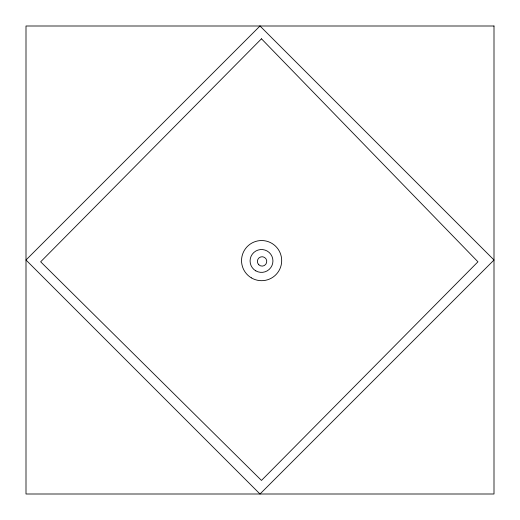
<?xml version="1.0" encoding="UTF-8"?>
<svg xmlns="http://www.w3.org/2000/svg" width="520" height="520" viewBox="0 0 520 520"><rect width="100%" height="100%" fill="white"/><g stroke="black" fill="none" stroke-linecap="round" stroke-linejoin="round"><path stroke-width="0.78" d="M261.469 38.798L40.664 261.8L261.469 480.435L477.951 261.8L261.469 38.798M260 26L26 260L260 494L494 260L260 26M494 26L26 26L26 494L494 494L494 26M251.336 277.856A20.072 20.072 0 0 0 281.684 260.891A20.072 20.072 0 0 0 251.817 243.094A20.072 20.072 0 0 0 251.336 277.856M255.794 270.849A11.427 11.427 0 0 0 272.935 260.956A11.427 11.427 0 0 0 255.794 251.056A11.427 11.427 0 0 0 255.794 270.849M258.765 264.739A4.687 4.687 0 0 0 266.611 262.632A4.687 4.687 0 0 0 260.865 256.893A4.687 4.687 0 0 0 258.765 264.739"/></g></svg>
